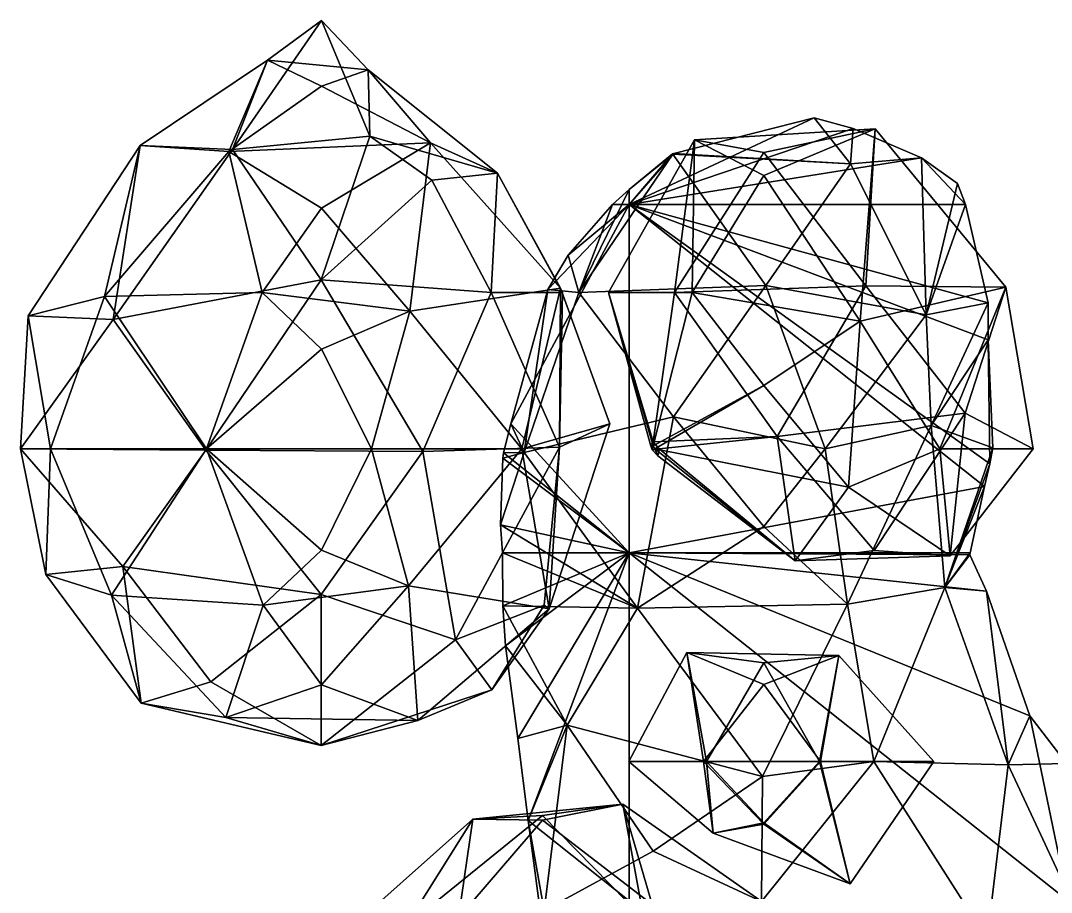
# Model space of a CAD drawing. Extents: x 290083 to 295691, y 4553739 to 4561622.
# Drawn here: x 294900.7 to 295018.1, y 4559747.3 to 4559846.6 of the extents above; entities that cross this region are included whole.
import ezdxf

# ---------------------------------------------------------------- set-up
doc = ezdxf.new("R2010")
doc.units = 0
doc.layers.add('Au_ppm_Pref_-_0_3', color=7, linetype='CONTINUOUS')

msp = doc.modelspace()

# ---------------------------------------------------------------- linework, layer by layer
at = {"layer": 'Au_ppm_Pref_-_0_3'}
for points in [[(294940.45, 4559833.46, 1773.25), (294934.92, 4559846.62, 1771.47), (294924.79, 4559831.94, 1771.59)], [(294924.79, 4559831.94, 1771.59), (294934.92, 4559846.62, 1771.47), (294928.79, 4559842.12, 1775.86)], [(294940.26, 4559841, 1775.86), (294928.79, 4559842.12, 1775.86), (294934.92, 4559846.62, 1771.47)], [(294940.45, 4559833.46, 1773.25), (294940.26, 4559841, 1775.86), (294934.92, 4559846.62, 1771.47)], [(294924.79, 4559831.94, 1771.59), (294928.79, 4559842.12, 1775.86), (294914.27, 4559832.38, 1775.86)], [(294914.27, 4559832.38, 1775.86), (294928.79, 4559842.12, 1775.86), (294924.38, 4559831.72, 1780.85)], [(294928.79, 4559842.12, 1775.86), (294934.92, 4559839.16, 1777.76), (294924.38, 4559831.72, 1780.85)], [(294928.79, 4559842.12, 1775.86), (294940.26, 4559841, 1775.86), (294934.92, 4559839.16, 1777.76)], [(294947.37, 4559832.68, 1781.59), (294934.92, 4559839.16, 1777.76), (294940.26, 4559841, 1775.86)], [(294940.45, 4559833.46, 1773.25), (294955, 4559829.25, 1776.8), (294940.26, 4559841, 1775.86)], [(294955, 4559829.25, 1776.8), (294947.37, 4559832.68, 1781.59), (294940.26, 4559841, 1775.86)], [(294947.37, 4559832.68, 1781.59), (294924.38, 4559831.72, 1780.85), (294934.92, 4559839.16, 1777.76)], [(294975.06, 4559831.49, 1842.95), (294991.05, 4559835.54, 1843.73), (294970, 4559825.67, 1843.82)], [(294991.05, 4559835.54, 1843.73), (294995.5, 4559834.31, 1844.53), (294970, 4559825.67, 1843.82)], [(294975.06, 4559831.49, 1842.95), (294995.22, 4559830.29, 1843.52), (294991.05, 4559835.54, 1843.73)], [(294995.22, 4559830.29, 1843.52), (294995.5, 4559834.31, 1844.53), (294991.05, 4559835.54, 1843.73)], [(294995.5, 4559834.31, 1844.53), (295003.28, 4559830.97, 1846.22), (294970, 4559825.67, 1843.82)], [(294977.43, 4559833.04, 1758.04), (294998, 4559834.27, 1758.01), (294985.32, 4559828.96, 1762.48)], [(294985.32, 4559831.59, 1752.72), (294998, 4559834.27, 1758.01), (294977.43, 4559833.04, 1758.04)], [(294996.29, 4559812.35, 1762.12), (294985.32, 4559828.96, 1762.48), (294998, 4559834.27, 1758.01)], [(294998, 4559834.27, 1758.01), (294985.32, 4559831.59, 1752.72), (294996.94, 4559816.39, 1751.66)], [(294995.22, 4559830.29, 1843.52), (295003.28, 4559830.97, 1846.22), (294995.5, 4559834.31, 1844.53)], [(294998, 4559834.27, 1758.01), (295012.88, 4559816.23, 1758.45), (294996.29, 4559812.35, 1762.12)], [(294998, 4559834.27, 1758.01), (294996.94, 4559816.39, 1751.66), (295012.88, 4559816.23, 1758.45)], [(294947.37, 4559832.68, 1781.59), (294934.92, 4559825.23, 1784.99), (294924.38, 4559831.72, 1780.85)], [(294940.45, 4559833.46, 1773.25), (294924.79, 4559831.94, 1771.59), (294934.9, 4559817.07, 1771.22)], [(294934.9, 4559817.07, 1771.22), (294947.52, 4559828.42, 1771.6), (294940.45, 4559833.46, 1773.25)], [(294947.37, 4559832.68, 1781.59), (294945.01, 4559813.52, 1785.85), (294934.92, 4559825.23, 1784.99)], [(294940.45, 4559833.46, 1773.25), (294947.52, 4559828.42, 1771.6), (294955, 4559829.25, 1776.8)], [(294947.37, 4559832.68, 1781.59), (294962.15, 4559816.12, 1782.8), (294945.01, 4559813.52, 1785.85)], [(294962.15, 4559816.12, 1782.8), (294947.37, 4559832.68, 1781.59), (294955, 4559829.25, 1776.8)], [(294967.64, 4559815.64, 1758.04), (294977.43, 4559833.04, 1758.04), (294977.15, 4559815.64, 1761.89)], [(294977.43, 4559833.04, 1758.04), (294967.64, 4559815.64, 1758.04), (294975.14, 4559815.64, 1753.24)], [(294977.43, 4559833.04, 1758.04), (294975.14, 4559815.64, 1753.24), (294985.32, 4559831.59, 1752.72)], [(294977.43, 4559833.04, 1758.04), (294985.32, 4559828.96, 1762.48), (294977.15, 4559815.64, 1761.89)], [(294901.5, 4559812.98, 1775.86), (294914.27, 4559832.38, 1775.86), (294910.21, 4559815.18, 1781.66)], [(294914.27, 4559832.38, 1775.86), (294901.5, 4559812.98, 1775.86), (294911.2, 4559812.56, 1771.64)], [(294914.27, 4559832.38, 1775.86), (294924.38, 4559831.72, 1780.85), (294910.21, 4559815.18, 1781.66)], [(294910.21, 4559815.18, 1781.66), (294924.38, 4559831.72, 1780.85), (294928.16, 4559815.64, 1784.98)], [(294914.27, 4559832.38, 1775.86), (294911.2, 4559812.56, 1771.64), (294924.79, 4559831.94, 1771.59)], [(294934.9, 4559817.07, 1771.22), (294924.79, 4559831.94, 1771.59), (294911.2, 4559812.56, 1771.64)], [(294924.38, 4559831.72, 1780.85), (294934.92, 4559825.23, 1784.99), (294928.16, 4559815.64, 1784.98)], [(294970, 4559827.38, 1843.4), (294964.26, 4559815.64, 1843.14), (294974.98, 4559831.41, 1842.94)], [(294985.55, 4559816.44, 1843.26), (294974.98, 4559831.41, 1842.94), (294964.26, 4559815.64, 1843.14)], [(294974.98, 4559831.44, 1842.95), (294975.06, 4559831.49, 1842.95), (294970, 4559825.67, 1843.82)], [(294974.93, 4559831.42, 1842.95), (294974.98, 4559831.44, 1842.95), (294970, 4559825.67, 1843.82)], [(294970, 4559825.67, 1843.82), (294970, 4559827.38, 1843.4), (294974.93, 4559831.42, 1842.95)], [(294970, 4559827.38, 1843.4), (294974.98, 4559831.41, 1842.94), (294974.93, 4559831.42, 1842.95)], [(294974.93, 4559831.42, 1842.95), (294974.98, 4559831.41, 1842.94), (294974.98, 4559831.44, 1842.95)], [(294974.98, 4559831.44, 1842.95), (294974.98, 4559831.41, 1842.94), (294975.06, 4559831.49, 1842.95)], [(294975.06, 4559831.49, 1842.95), (294974.98, 4559831.41, 1842.94), (294995.22, 4559830.29, 1843.52)], [(294985.55, 4559816.44, 1843.26), (294995.22, 4559830.29, 1843.52), (294974.98, 4559831.41, 1842.94)], [(294985.32, 4559831.59, 1752.72), (294975.14, 4559815.64, 1753.24), (294996.94, 4559816.39, 1751.66)], [(295003.28, 4559830.97, 1846.22), (295008.29, 4559825.67, 1848.09), (294970, 4559825.67, 1843.82)], [(295003.84, 4559813.07, 1845.34), (294995.22, 4559830.29, 1843.52), (294985.55, 4559816.44, 1843.26)], [(295003.84, 4559813.07, 1845.34), (295003.28, 4559830.97, 1846.22), (294995.22, 4559830.29, 1843.52)], [(295008.29, 4559825.67, 1848.09), (295003.28, 4559830.97, 1846.22), (295007.38, 4559828.04, 1847.4)], [(295003.84, 4559813.07, 1845.34), (295007.38, 4559828.04, 1847.4), (295003.28, 4559830.97, 1846.22)], [(294955, 4559829.25, 1776.8), (294947.52, 4559828.42, 1771.6), (294954.27, 4559815.64, 1772.67)], [(294962.41, 4559815.64, 1775.86), (294955, 4559829.25, 1776.8), (294954.27, 4559815.64, 1772.67)], [(294955, 4559829.25, 1776.8), (294962.41, 4559815.64, 1775.86), (294962.15, 4559816.12, 1782.8)], [(294947.52, 4559828.42, 1771.6), (294934.9, 4559817.07, 1771.22), (294954.27, 4559815.64, 1772.67)], [(294996.29, 4559812.35, 1762.12), (294977.15, 4559815.64, 1761.89), (294985.32, 4559828.96, 1762.48)], [(295007.38, 4559828.04, 1847.4), (295003.84, 4559813.07, 1845.34), (295008.29, 4559825.67, 1848.09)], [(294968.09, 4559825.67, 1843.56), (294964.26, 4559815.64, 1843.14), (294970, 4559827.38, 1843.4)], [(294970, 4559827.38, 1843.4), (294970, 4559825.67, 1843.82), (294968.09, 4559825.67, 1843.56)], [(294956.49, 4559800.67, 1846.19), (294960.72, 4559815.98, 1844.18), (294970, 4559825.67, 1843.82)], [(294956.49, 4559800.67, 1846.19), (294970, 4559825.67, 1843.82), (294970, 4559785.98, 1850.55)], [(294963.04, 4559819.9, 1843.84), (294970, 4559825.67, 1843.82), (294960.72, 4559815.98, 1844.18)], [(294968.09, 4559825.67, 1843.56), (294970, 4559825.67, 1843.82), (294963.04, 4559819.9, 1843.84)], [(294963.04, 4559819.9, 1843.84), (294964.26, 4559815.64, 1843.14), (294968.09, 4559825.67, 1843.56)], [(294970, 4559785.98, 1850.55), (294970, 4559825.67, 1843.82), (295010.48, 4559793.54, 1853.46)], [(295010.9, 4559814.45, 1850.17), (294970, 4559825.67, 1843.82), (295008.29, 4559825.67, 1848.09)], [(295010.48, 4559793.54, 1853.46), (294970, 4559825.67, 1843.82), (295011.08, 4559796.11, 1853.12)], [(295011.08, 4559796.11, 1853.12), (294970, 4559825.67, 1843.82), (295010.87, 4559810.24, 1850.84)], [(295010.87, 4559810.24, 1850.84), (294970, 4559825.67, 1843.82), (295010.9, 4559814.45, 1850.17)], [(295008.29, 4559825.67, 1848.09), (295003.84, 4559813.07, 1845.34), (295010.9, 4559814.45, 1850.17)], [(294945.01, 4559813.52, 1785.85), (294928.16, 4559815.64, 1784.98), (294934.92, 4559825.23, 1784.99)], [(294960.72, 4559815.98, 1844.18), (294964.26, 4559815.64, 1843.14), (294963.04, 4559819.9, 1843.84)], [(294934.9, 4559817.07, 1771.22), (294911.2, 4559812.56, 1771.64), (294921.77, 4559797.68, 1770.98)], [(294946.49, 4559797.51, 1772.11), (294934.9, 4559817.07, 1771.22), (294921.77, 4559797.68, 1770.98)], [(294946.49, 4559797.51, 1772.11), (294954.27, 4559815.64, 1772.67), (294934.9, 4559817.07, 1771.22)], [(294957.77, 4559797.82, 1786.63), (294945.01, 4559813.52, 1785.85), (294962.15, 4559816.12, 1782.8)], [(294957.77, 4559797.82, 1786.63), (294962.15, 4559816.12, 1782.8), (294967.8, 4559800.66, 1780.98)], [(294962.15, 4559816.12, 1782.8), (294962.05, 4559798.02, 1774.81), (294967.8, 4559800.66, 1780.98)], [(294962.05, 4559798.02, 1774.81), (294962.15, 4559816.12, 1782.8), (294962.41, 4559815.64, 1775.86)], [(294985.55, 4559816.44, 1843.26), (294964.26, 4559815.64, 1843.14), (294975.04, 4559801.45, 1843.5)], [(294985.55, 4559816.44, 1843.26), (294975.04, 4559801.45, 1843.5), (294992.3, 4559797.82, 1843.84)], [(294975.14, 4559815.64, 1753.24), (294986.83, 4559799.23, 1753.28), (294996.94, 4559816.39, 1751.66)], [(294985.55, 4559816.44, 1843.26), (294992.3, 4559797.82, 1843.84), (295003.84, 4559813.07, 1845.34)], [(294996.94, 4559816.39, 1751.66), (294986.83, 4559799.23, 1753.28), (295008.28, 4559801.89, 1752.86)], [(294996.29, 4559812.35, 1762.12), (295012.88, 4559816.23, 1758.45), (295005.38, 4559797.82, 1761.56)], [(295008.28, 4559801.89, 1752.86), (295012.88, 4559816.23, 1758.45), (294996.94, 4559816.39, 1751.66)], [(295016.02, 4559797.82, 1758.04), (295005.38, 4559797.82, 1761.56), (295012.88, 4559816.23, 1758.45)], [(295008.28, 4559801.89, 1752.86), (295016.02, 4559797.82, 1758.04), (295012.88, 4559816.23, 1758.45)], [(294901.5, 4559812.98, 1775.86), (294910.21, 4559815.18, 1781.66), (294904.05, 4559797.82, 1780.57)], [(294904.05, 4559797.82, 1780.57), (294910.21, 4559815.18, 1781.66), (294921.82, 4559797.81, 1784.48)], [(294910.21, 4559815.18, 1781.66), (294928.16, 4559815.64, 1784.98), (294921.82, 4559797.81, 1784.48)], [(294928.16, 4559815.64, 1784.98), (294934.92, 4559809.18, 1783.95), (294921.82, 4559797.81, 1784.48)], [(294934.92, 4559809.18, 1783.95), (294928.16, 4559815.64, 1784.98), (294945.01, 4559813.52, 1785.85)], [(294946.49, 4559797.51, 1772.11), (294962.05, 4559798.02, 1774.81), (294954.27, 4559815.64, 1772.67)], [(294954.27, 4559815.64, 1772.67), (294962.05, 4559798.02, 1774.81), (294962.41, 4559815.64, 1775.86)], [(294958.04, 4559797.41, 1845.89), (294960.72, 4559815.98, 1844.18), (294956.49, 4559800.67, 1846.19)], [(294958.04, 4559797.41, 1845.89), (294964.26, 4559815.64, 1843.14), (294960.72, 4559815.98, 1844.18)], [(294975.04, 4559801.45, 1843.5), (294964.26, 4559815.64, 1843.14), (294958.04, 4559797.41, 1845.89)], [(294967.64, 4559815.64, 1758.04), (294977.15, 4559815.64, 1761.89), (294972.72, 4559798.17, 1758.16)], [(294967.64, 4559815.64, 1758.04), (294972.72, 4559798.17, 1758.16), (294972.4, 4559798.27, 1758.04)], [(294967.64, 4559815.64, 1758.04), (294972.4, 4559798.27, 1758.04), (294972.72, 4559798.6, 1757.78)], [(294967.64, 4559815.64, 1758.04), (294972.72, 4559798.6, 1757.78), (294975.14, 4559815.64, 1753.24)], [(294985.32, 4559805.02, 1761.58), (294972.72, 4559798.17, 1758.16), (294977.15, 4559815.64, 1761.89)], [(294986.83, 4559799.23, 1753.28), (294975.14, 4559815.64, 1753.24), (294972.72, 4559798.6, 1757.78)], [(294996.29, 4559812.35, 1762.12), (294985.32, 4559805.02, 1761.58), (294977.15, 4559815.64, 1761.89)], [(295003.84, 4559813.07, 1845.34), (295004.39, 4559800.48, 1847.81), (295010.9, 4559814.45, 1850.17)], [(295010.9, 4559814.45, 1850.17), (295004.39, 4559800.48, 1847.81), (295010.87, 4559810.24, 1850.84)], [(294911.2, 4559812.56, 1771.64), (294901.5, 4559812.98, 1775.86), (294900.66, 4559797.82, 1774.39)], [(294900.66, 4559797.82, 1774.39), (294901.5, 4559812.98, 1775.86), (294904.05, 4559797.82, 1780.57)], [(294921.77, 4559797.68, 1770.98), (294911.2, 4559812.56, 1771.64), (294900.66, 4559797.82, 1774.39)], [(294945.01, 4559813.52, 1785.85), (294940.63, 4559797.82, 1785.04), (294934.92, 4559809.18, 1783.95)], [(294957.77, 4559797.82, 1786.63), (294940.63, 4559797.82, 1785.04), (294945.01, 4559813.52, 1785.85)], [(295003.84, 4559813.07, 1845.34), (294992.3, 4559797.82, 1843.84), (295004.39, 4559800.48, 1847.81)], [(294996.29, 4559812.35, 1762.12), (294994.97, 4559793.46, 1760.88), (294985.32, 4559805.02, 1761.58)], [(294996.29, 4559812.35, 1762.12), (295005.38, 4559797.82, 1761.56), (294994.97, 4559793.46, 1760.88)], [(295004.39, 4559800.48, 1847.81), (295011.42, 4559797.92, 1852.87), (295010.87, 4559810.24, 1850.84)], [(295011.42, 4559797.92, 1852.87), (295011.08, 4559796.11, 1853.12), (295010.87, 4559810.24, 1850.84)], [(294940.63, 4559797.82, 1785.04), (294921.82, 4559797.81, 1784.48), (294934.92, 4559809.18, 1783.95)], [(294985.32, 4559805.02, 1761.58), (294972.92, 4559797.82, 1758.13), (294972.72, 4559798.17, 1758.16)], [(294985.32, 4559805.02, 1761.58), (294994.97, 4559793.46, 1760.88), (294972.92, 4559797.82, 1758.13)], [(294975.04, 4559801.45, 1843.5), (294958.04, 4559797.41, 1845.89), (294970.95, 4559779.67, 1846.26)], [(294985.32, 4559788.97, 1844.18), (294975.04, 4559801.45, 1843.5), (294970.95, 4559779.67, 1846.26)], [(294992.3, 4559797.82, 1843.84), (294975.04, 4559801.45, 1843.5), (294985.32, 4559788.97, 1844.18)], [(295008.28, 4559801.89, 1752.86), (294986.83, 4559799.23, 1753.28), (294997.91, 4559786.23, 1754.18)], [(295006.54, 4559785.62, 1758.04), (295008.28, 4559801.89, 1752.86), (294997.91, 4559786.23, 1754.18)], [(295006.54, 4559785.62, 1758.04), (295016.02, 4559797.82, 1758.04), (295008.28, 4559801.89, 1752.86)], [(294955.67, 4559797.35, 1846.64), (294956.49, 4559800.67, 1846.19), (294970, 4559785.98, 1850.55)], [(294955.67, 4559797.35, 1846.64), (294958.04, 4559797.41, 1845.89), (294956.49, 4559800.67, 1846.19)], [(294957.77, 4559797.82, 1786.63), (294967.8, 4559800.66, 1780.98), (294960.88, 4559779.58, 1782.11)], [(294967.8, 4559800.66, 1780.98), (294962.05, 4559798.02, 1774.81), (294960.88, 4559779.58, 1782.11)], [(294994.85, 4559780.11, 1847.41), (295004.39, 4559800.48, 1847.81), (294992.3, 4559797.82, 1843.84)], [(295005.95, 4559782.03, 1853.53), (295004.39, 4559800.48, 1847.81), (294994.85, 4559780.11, 1847.41)], [(295011.42, 4559797.92, 1852.87), (295004.39, 4559800.48, 1847.81), (295005.95, 4559782.03, 1853.53)], [(294972.61, 4559797.71, 1758.04), (294972.72, 4559798.6, 1757.78), (294972.4, 4559798.27, 1758.04)], [(294972.61, 4559797.71, 1758.04), (294973.41, 4559797.82, 1757.71), (294972.72, 4559798.6, 1757.78)], [(294986.83, 4559799.23, 1753.28), (294972.72, 4559798.6, 1757.78), (294973.41, 4559797.82, 1757.71)], [(294988.89, 4559785.05, 1758.04), (294986.83, 4559799.23, 1753.28), (294973.41, 4559797.82, 1757.71)], [(294988.89, 4559785.05, 1758.04), (294997.91, 4559786.23, 1754.18), (294986.83, 4559799.23, 1753.28)], [(294921.77, 4559797.68, 1770.98), (294900.66, 4559797.82, 1774.39), (294912.3, 4559784.39, 1772.6)], [(294912.3, 4559784.39, 1772.6), (294900.66, 4559797.82, 1774.39), (294903.54, 4559783.49, 1775.86)], [(294903.54, 4559783.49, 1775.86), (294900.66, 4559797.82, 1774.39), (294904.05, 4559797.82, 1780.57)], [(294911.03, 4559781.13, 1781.43), (294903.54, 4559783.49, 1775.86), (294904.05, 4559797.82, 1780.57)], [(294911.03, 4559781.13, 1781.43), (294904.05, 4559797.82, 1780.57), (294921.82, 4559797.81, 1784.48)], [(294911.03, 4559781.13, 1781.43), (294921.82, 4559797.81, 1784.48), (294928.28, 4559780, 1784.93)], [(294934.9, 4559781.23, 1771.93), (294921.77, 4559797.68, 1770.98), (294912.3, 4559784.39, 1772.6)], [(294946.49, 4559797.51, 1772.11), (294921.77, 4559797.68, 1770.98), (294934.9, 4559781.23, 1771.93)], [(294934.92, 4559786.25, 1783.88), (294921.82, 4559797.81, 1784.48), (294940.63, 4559797.82, 1785.04)], [(294934.92, 4559786.25, 1783.88), (294928.28, 4559780, 1784.93), (294921.82, 4559797.81, 1784.48)], [(294946.49, 4559797.51, 1772.11), (294934.9, 4559781.23, 1771.93), (294950.19, 4559776.06, 1773.28)], [(294944.84, 4559782.22, 1785.74), (294934.92, 4559786.25, 1783.88), (294940.63, 4559797.82, 1785.04)], [(294957.77, 4559797.82, 1786.63), (294944.84, 4559782.22, 1785.74), (294940.63, 4559797.82, 1785.04)], [(294957.77, 4559797.82, 1786.63), (294960.88, 4559779.58, 1782.11), (294944.84, 4559782.22, 1785.74)], [(294946.49, 4559797.51, 1772.11), (294950.19, 4559776.06, 1773.28), (294962.05, 4559798.02, 1774.81)], [(294950.19, 4559776.06, 1773.28), (294960.31, 4559780, 1775.86), (294962.05, 4559798.02, 1774.81)], [(294955.31, 4559789.14, 1847.55), (294958.04, 4559797.41, 1845.89), (294955.6, 4559796.76, 1846.7)], [(294970.95, 4559779.67, 1846.26), (294958.04, 4559797.41, 1845.89), (294955.31, 4559789.14, 1847.55)], [(294955.6, 4559796.76, 1846.7), (294958.04, 4559797.41, 1845.89), (294955.67, 4559797.35, 1846.64)], [(294955.67, 4559797.35, 1846.64), (294970, 4559785.98, 1850.55), (294955.6, 4559796.76, 1846.7)], [(294960.31, 4559780, 1775.86), (294960.88, 4559779.58, 1782.11), (294962.05, 4559798.02, 1774.81)], [(294972.4, 4559798.27, 1758.04), (294972.72, 4559798.17, 1758.16), (294972.61, 4559797.71, 1758.04)], [(294972.92, 4559797.82, 1758.13), (294972.61, 4559797.71, 1758.04), (294972.72, 4559798.17, 1758.16)], [(294973.27, 4559797.03, 1758.04), (294972.61, 4559797.71, 1758.04), (294972.92, 4559797.82, 1758.13)], [(294973.27, 4559797.03, 1758.04), (294973.41, 4559797.82, 1757.71), (294972.61, 4559797.71, 1758.04)], [(294988.89, 4559785.05, 1758.04), (294973.27, 4559797.03, 1758.04), (294972.92, 4559797.82, 1758.13)], [(294988.89, 4559785.05, 1758.04), (294972.92, 4559797.82, 1758.13), (294994.97, 4559793.46, 1760.88)], [(294988.89, 4559785.05, 1758.04), (294973.41, 4559797.82, 1757.71), (294973.27, 4559797.03, 1758.04)], [(294994.85, 4559780.11, 1847.41), (294992.3, 4559797.82, 1843.84), (294985.32, 4559788.97, 1844.18)], [(295006.54, 4559785.62, 1758.04), (294994.97, 4559793.46, 1760.88), (295005.38, 4559797.82, 1761.56)], [(295016.02, 4559797.82, 1758.04), (295006.54, 4559785.62, 1758.04), (295005.38, 4559797.82, 1761.56)], [(295005.95, 4559782.03, 1853.53), (295011.08, 4559796.11, 1853.12), (295011.42, 4559797.92, 1852.87)], [(294955.6, 4559796.76, 1846.7), (294970, 4559785.98, 1850.55), (294955.31, 4559789.14, 1847.55)], [(295005.95, 4559782.03, 1853.53), (295010.48, 4559793.54, 1853.46), (295011.08, 4559796.11, 1853.12)], [(295008.84, 4559785.98, 1854.58), (294970, 4559785.98, 1850.55), (295010.48, 4559793.54, 1853.46)], [(295006.54, 4559785.62, 1758.04), (294988.89, 4559785.05, 1758.04), (294994.97, 4559793.46, 1760.88)], [(295005.95, 4559782.03, 1853.53), (295008.84, 4559785.98, 1854.58), (295010.48, 4559793.54, 1853.46)], [(294955.31, 4559789.14, 1847.55), (294970, 4559785.98, 1850.55), (294955.55, 4559785.98, 1847.96)], [(294970.95, 4559779.67, 1846.26), (294955.31, 4559789.14, 1847.55), (294955.55, 4559785.98, 1847.96)], [(294994.85, 4559780.11, 1847.41), (294985.32, 4559788.97, 1844.18), (294970.95, 4559779.67, 1846.26)], [(294944.84, 4559782.22, 1785.74), (294928.28, 4559780, 1784.93), (294934.92, 4559786.25, 1783.88)], [(294955.55, 4559785.98, 1847.96), (294970, 4559785.98, 1850.55), (294955.6, 4559779.94, 1848.83)], [(294970.95, 4559779.67, 1846.26), (294955.55, 4559785.98, 1847.96), (294955.6, 4559779.94, 1848.83)], [(294955.6, 4559779.94, 1848.83), (294970, 4559785.98, 1850.55), (294955.9, 4559775.36, 1849.53)], [(294955.9, 4559775.36, 1849.53), (294970, 4559785.98, 1850.55), (294957.29, 4559764.82, 1851.28)], [(294957.29, 4559764.82, 1851.28), (294970, 4559785.98, 1850.55), (294958.47, 4559755.45, 1852.82)], [(294958.47, 4559755.45, 1852.82), (294970, 4559785.98, 1850.55), (294970, 4559746.3, 1856.19)], [(295008.79, 4559785.74, 1854.61), (294970, 4559785.98, 1850.55), (295008.84, 4559785.98, 1854.58)], [(295010.69, 4559781.59, 1855.57), (294970, 4559785.98, 1850.55), (295008.79, 4559785.74, 1854.61)], [(295015.63, 4559767.4, 1858.69), (294970, 4559785.98, 1850.55), (295010.69, 4559781.59, 1855.57)], [(295020, 4559746.3, 1863.01), (294970, 4559785.98, 1850.55), (295015.63, 4559767.4, 1858.69)], [(295020, 4559746.3, 1863.01), (294970, 4559746.3, 1856.19), (294970, 4559785.98, 1850.55)], [(294988.89, 4559785.05, 1758.04), (295006.54, 4559785.62, 1758.04), (294997.91, 4559786.23, 1754.18)], [(295005.95, 4559782.03, 1853.53), (295008.79, 4559785.74, 1854.61), (295008.84, 4559785.98, 1854.58)], [(295005.95, 4559782.03, 1853.53), (295010.69, 4559781.59, 1855.57), (295008.79, 4559785.74, 1854.61)], [(294903.54, 4559783.49, 1775.86), (294914.41, 4559768.82, 1775.86), (294912.3, 4559784.39, 1772.6)], [(294934.9, 4559781.23, 1771.93), (294912.3, 4559784.39, 1772.6), (294922.32, 4559771.27, 1772.95)], [(294914.41, 4559768.82, 1775.86), (294922.32, 4559771.27, 1772.95), (294912.3, 4559784.39, 1772.6)], [(294911.03, 4559781.13, 1781.43), (294914.41, 4559768.82, 1775.86), (294903.54, 4559783.49, 1775.86)], [(294934.92, 4559770.91, 1784.83), (294928.28, 4559780, 1784.93), (294944.84, 4559782.22, 1785.74)], [(294945.9, 4559766.84, 1781.01), (294934.92, 4559770.91, 1784.83), (294944.84, 4559782.22, 1785.74)], [(294945.9, 4559766.84, 1781.01), (294944.84, 4559782.22, 1785.74), (294960.88, 4559779.58, 1782.11)], [(294997.87, 4559762.18, 1853.11), (295005.95, 4559782.03, 1853.53), (294994.85, 4559780.11, 1847.41)], [(294997.87, 4559762.18, 1853.11), (295013.15, 4559761.79, 1858.03), (295005.95, 4559782.03, 1853.53)], [(295010.69, 4559781.59, 1855.57), (295005.95, 4559782.03, 1853.53), (295013.15, 4559761.79, 1858.03)], [(294911.03, 4559781.13, 1781.43), (294928.28, 4559780, 1784.93), (294924.04, 4559767.18, 1780.95)], [(294911.03, 4559781.13, 1781.43), (294924.04, 4559767.18, 1780.95), (294914.41, 4559768.82, 1775.86)], [(294934.91, 4559764.02, 1776.06), (294934.9, 4559781.23, 1771.93), (294922.32, 4559771.27, 1772.95)], [(294934.91, 4559764.02, 1776.06), (294950.19, 4559776.06, 1773.28), (294934.9, 4559781.23, 1771.93)], [(295010.69, 4559781.59, 1855.57), (295013.15, 4559761.79, 1858.03), (295015.63, 4559767.4, 1858.69)], [(294924.04, 4559767.18, 1780.95), (294928.28, 4559780, 1784.93), (294934.92, 4559770.91, 1784.83)], [(294954.33, 4559770.36, 1775.86), (294960.31, 4559780, 1775.86), (294950.19, 4559776.06, 1773.28)], [(294960.31, 4559780, 1775.86), (294954.33, 4559770.36, 1775.86), (294960.88, 4559779.58, 1782.11)], [(294955.9, 4559775.36, 1849.53), (294962.94, 4559766.31, 1849.83), (294955.6, 4559779.94, 1848.83)], [(294962.94, 4559766.31, 1849.83), (294970.95, 4559779.67, 1846.26), (294955.6, 4559779.94, 1848.83)], [(294962.94, 4559766.31, 1849.83), (294985.17, 4559760.49, 1846.21), (294970.95, 4559779.67, 1846.26)], [(294970.95, 4559779.67, 1846.26), (294985.17, 4559760.49, 1846.21), (294994.85, 4559780.11, 1847.41)], [(294997.87, 4559762.18, 1853.11), (294994.85, 4559780.11, 1847.41), (294985.17, 4559760.49, 1846.21)], [(294954.33, 4559770.36, 1775.86), (294945.9, 4559766.84, 1781.01), (294960.88, 4559779.58, 1782.11)], [(294934.91, 4559764.02, 1776.06), (294954.33, 4559770.36, 1775.86), (294950.19, 4559776.06, 1773.28)], [(294957.29, 4559764.82, 1851.28), (294962.94, 4559766.31, 1849.83), (294955.9, 4559775.36, 1849.53)], [(294969.96, 4559762.18, 1799.62), (294976.54, 4559774.6, 1799.62), (294978.44, 4559762.18, 1802.86)], [(294976.54, 4559774.6, 1799.62), (294969.96, 4559762.18, 1799.62), (294978.78, 4559762.18, 1796.54)], [(294976.54, 4559774.6, 1799.62), (294985.32, 4559770.96, 1802.54), (294978.44, 4559762.18, 1802.86)], [(294976.54, 4559774.6, 1799.62), (294993.86, 4559774.27, 1799.62), (294985.32, 4559770.96, 1802.54)], [(294976.54, 4559774.6, 1799.62), (294978.78, 4559762.18, 1796.54), (294985.32, 4559773.43, 1795.87)], [(294993.86, 4559774.27, 1799.62), (294976.54, 4559774.6, 1799.62), (294985.32, 4559773.43, 1795.87)], [(294991.77, 4559762.18, 1802.66), (294985.32, 4559770.96, 1802.54), (294993.86, 4559774.27, 1799.62)], [(294993.86, 4559774.27, 1799.62), (294985.32, 4559773.43, 1795.87), (294991.66, 4559762.18, 1796.63)], [(295004.69, 4559762.18, 1799.62), (294993.86, 4559774.27, 1799.62), (294991.66, 4559762.18, 1796.63)], [(294991.77, 4559762.18, 1802.66), (294993.86, 4559774.27, 1799.62), (295004.69, 4559762.18, 1799.62)], [(294985.32, 4559773.43, 1795.87), (294978.78, 4559762.18, 1796.54), (294991.66, 4559762.18, 1796.63)], [(294934.91, 4559764.02, 1776.06), (294922.32, 4559771.27, 1772.95), (294914.41, 4559768.82, 1775.86)], [(294945.9, 4559766.84, 1781.01), (294924.04, 4559767.18, 1780.95), (294934.92, 4559770.91, 1784.83)], [(294954.33, 4559770.36, 1775.86), (294934.91, 4559764.02, 1776.06), (294945.9, 4559766.84, 1781.01)], [(294991.77, 4559762.18, 1802.66), (294978.44, 4559762.18, 1802.86), (294985.32, 4559770.96, 1802.54)], [(294934.91, 4559764.02, 1776.06), (294914.41, 4559768.82, 1775.86), (294924.04, 4559767.18, 1780.95)], [(294934.91, 4559764.02, 1776.06), (294924.04, 4559767.18, 1780.95), (294945.9, 4559766.84, 1781.01)], [(295013.15, 4559761.79, 1858.03), (295019.82, 4559761.97, 1860.12), (295015.63, 4559767.4, 1858.69)], [(295020, 4559746.3, 1863.01), (295015.63, 4559767.4, 1858.69), (295019.82, 4559761.97, 1860.12)], [(294957.29, 4559764.82, 1851.28), (294958.47, 4559755.45, 1852.82), (294962.94, 4559766.31, 1849.83)], [(294958.47, 4559755.45, 1852.82), (294960.3, 4559745.2, 1854.4), (294962.94, 4559766.31, 1849.83)], [(294960.3, 4559745.2, 1854.4), (294972.72, 4559751.97, 1849.66), (294962.94, 4559766.31, 1849.83)], [(294972.72, 4559751.97, 1849.66), (294985.17, 4559760.49, 1846.21), (294962.94, 4559766.31, 1849.83)], [(294979.55, 4559754.03, 1799.62), (294969.96, 4559762.18, 1799.62), (294978.44, 4559762.18, 1802.86)], [(294969.96, 4559762.18, 1799.62), (294979.55, 4559754.03, 1799.62), (294978.78, 4559762.18, 1796.54)], [(294991.77, 4559762.18, 1802.66), (294985.32, 4559755.04, 1802), (294978.44, 4559762.18, 1802.86)], [(294979.55, 4559754.03, 1799.62), (294978.44, 4559762.18, 1802.86), (294985.32, 4559755.04, 1802)], [(294979.55, 4559754.03, 1799.62), (294985.32, 4559755.2, 1797.29), (294978.78, 4559762.18, 1796.54)], [(294991.66, 4559762.18, 1796.63), (294978.78, 4559762.18, 1796.54), (294985.32, 4559755.2, 1797.29)], [(294997.87, 4559762.18, 1853.11), (294985.06, 4559746.23, 1853.49), (295010.76, 4559741.94, 1853.76)], [(294997.87, 4559762.18, 1853.11), (294985.17, 4559760.49, 1846.21), (294985.06, 4559746.23, 1853.49)], [(294991.77, 4559762.18, 1802.66), (294995.18, 4559748.24, 1799.62), (294985.32, 4559755.04, 1802)], [(294995.18, 4559748.24, 1799.62), (294991.66, 4559762.18, 1796.63), (294985.32, 4559755.2, 1797.29)], [(294995.18, 4559748.24, 1799.62), (295004.69, 4559762.18, 1799.62), (294991.66, 4559762.18, 1796.63)], [(294991.77, 4559762.18, 1802.66), (295004.69, 4559762.18, 1799.62), (294995.18, 4559748.24, 1799.62)], [(294997.87, 4559762.18, 1853.11), (295010.76, 4559741.94, 1853.76), (295013.15, 4559761.79, 1858.03)], [(295021.83, 4559743.22, 1859.05), (295013.15, 4559761.79, 1858.03), (295010.76, 4559741.94, 1853.76)], [(295021.83, 4559743.22, 1859.05), (295019.82, 4559761.97, 1860.12), (295013.15, 4559761.79, 1858.03)], [(294985.17, 4559760.49, 1846.21), (294972.72, 4559751.97, 1849.66), (294985.06, 4559746.23, 1853.49)], [(294960.12, 4559755.51, 1833.03), (294952.17, 4559755.6, 1829.31), (294969.28, 4559757.33, 1829.31)], [(294969.28, 4559757.33, 1829.31), (294952.17, 4559755.6, 1829.31), (294960.12, 4559756.04, 1825.42)], [(294969.28, 4559757.33, 1829.31), (294972.6, 4559745.89, 1835.42), (294960.12, 4559755.51, 1833.03)], [(294969.28, 4559757.33, 1829.31), (294960.12, 4559756.04, 1825.42), (294971.65, 4559744.26, 1823.35)], [(294972.6, 4559745.89, 1835.42), (294969.28, 4559757.33, 1829.31), (294986.67, 4559745.14, 1829.11)], [(294986.67, 4559745.14, 1829.11), (294969.28, 4559757.33, 1829.31), (294971.65, 4559744.26, 1823.35)], [(294944.49, 4559743.38, 1823.63), (294952.17, 4559755.6, 1829.31), (294935.95, 4559741.19, 1829.04)], [(294950.55, 4559744.37, 1833.82), (294935.95, 4559741.19, 1829.04), (294952.17, 4559755.6, 1829.31)], [(294944.49, 4559743.38, 1823.63), (294971.65, 4559744.26, 1823.35), (294960.12, 4559756.04, 1825.42)], [(294944.49, 4559743.38, 1823.63), (294960.12, 4559756.04, 1825.42), (294952.17, 4559755.6, 1829.31)], [(294960.12, 4559755.51, 1833.03), (294950.55, 4559744.37, 1833.82), (294952.17, 4559755.6, 1829.31)], [(294960.12, 4559755.51, 1833.03), (294972.6, 4559745.89, 1835.42), (294950.55, 4559744.37, 1833.82)], [(294970, 4559746.3, 1856.19), (294959.69, 4559746.3, 1854.31), (294958.47, 4559755.45, 1852.82)], [(294959.69, 4559746.3, 1854.31), (294960.3, 4559745.2, 1854.4), (294958.47, 4559755.45, 1852.82)], [(294979.55, 4559754.03, 1799.62), (294995.18, 4559748.24, 1799.62), (294985.32, 4559755.2, 1797.29)], [(294995.18, 4559748.24, 1799.62), (294979.55, 4559754.03, 1799.62), (294985.32, 4559755.04, 1802)], [(294960.3, 4559745.2, 1854.4), (294985.06, 4559746.23, 1853.49), (294972.72, 4559751.97, 1849.66)]]:
    msp.add_3dface(points, dxfattribs=at)

doc.saveas('drawing.dxf')
